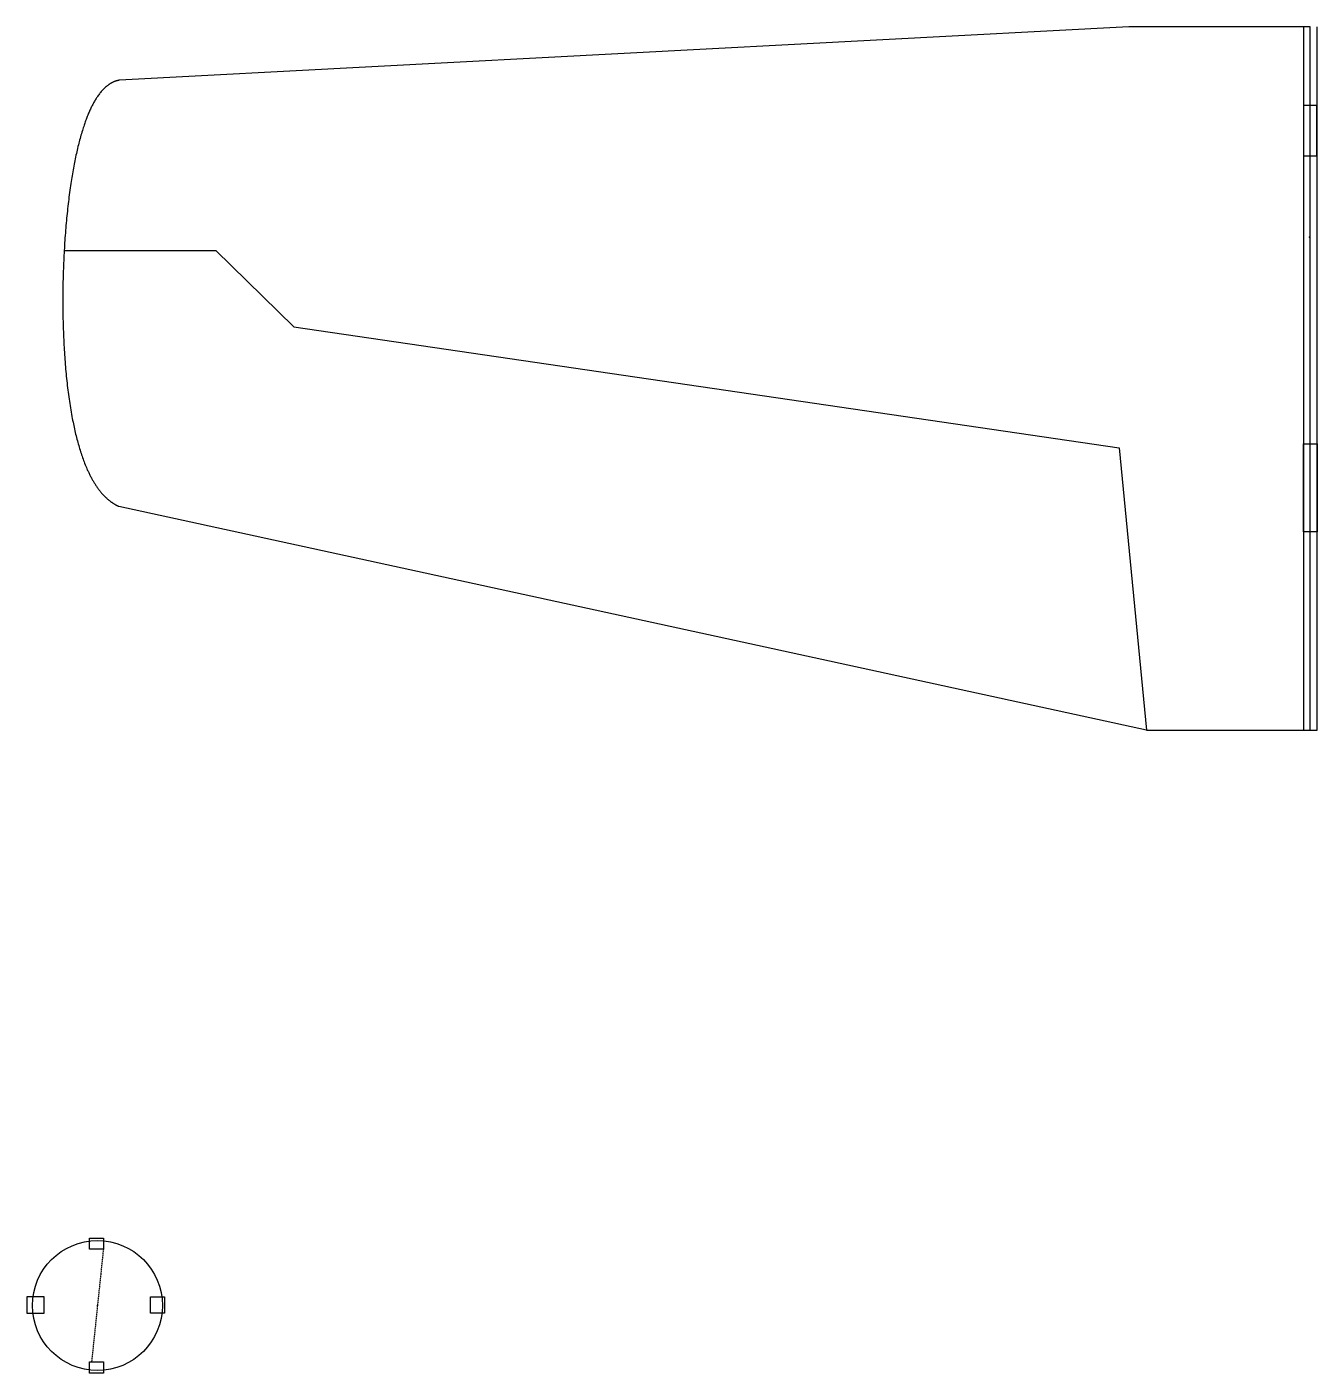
# Model space of a CAD drawing. Header units: millimetres. Extents: x -455 to 23, y -144 to 354.
import ezdxf

# ---------------------------------------------------------------- set-up
doc = ezdxf.new("R2010")
doc.units = ezdxf.units.MM
doc.linetypes.add('DASHED', pattern=[0.75, 0.5, -0.25])
doc.layers.get('0').update_dxf_attribs({"linetype": 'CONTINUOUS'})

msp = doc.modelspace()

# ---------------------------------------------------------------- linework, layer by layer
for p, q in [((-47.01, 354.27), (-420.48, 334.58)), ((20.1, 354.27), (-47.01, 354.27)), ((17.57, 354.27), (17.57, 94.07)), ((20.1, 94.07), (20.1, 354.27)), ((22.63, 94.07), (22.63, 354.29)), ((-440.95, 271.61), (-384.86, 271.61)), ((-384.86, 271.61), (-355.98, 243.29)), ((-355.98, 243.29), (-50.65, 198.57)), ((-50.65, 198.57), (-40.51, 94.08)), ((-40.51, 94.08), (-420.77, 176.88)), ((-40.51, 94.08), (17.57, 94.07)), ((17.57, 94.07), (22.63, 94.07))]:
    msp.add_line(p, q)
at = {"linetype": 'DASHED'}
msp.add_line((-426.47, -97.99), (-430.83, -139.73), dxfattribs=at)
for points in [[(17.74, 325.27), (22.46, 325.27), (22.46, 306.4), (17.74, 306.4)], [(17.57, 200.01), (22.63, 200.01), (22.63, 167.41), (17.57, 167.41)], [(-426.47, -97.99), (-431.57, -97.99), (-431.57, -93.99), (-426.47, -93.99)], [(-448.35, -115.61), (-454.74, -115.61), (-454.74, -121.72), (-448.35, -121.72)], [(-409.03, -115.66), (-403.84, -115.66), (-403.84, -121.72), (-409.03, -121.72)], [(-431.57, -139.7), (-426.47, -139.7), (-426.47, -143.85), (-431.57, -143.85)]]:
    msp.add_lwpolyline(points, close=True)
msp.add_circle((-428.65, -118.86), 24.04)
msp.add_open_spline([(-420.48, 334.58), (-422.03, 334.33), (-424.99, 333.16), (-429, 329.42), (-433.47, 320.62), (-437.65, 304.26), (-440.43, 283.91), (-441.77, 261.14), (-441.55, 237.78), (-439.62, 215.74), (-435.77, 196.91), (-430.96, 185.76), (-426.29, 180.18), (-422.69, 177.76), (-420.77, 176.88)], degree=5)
for p in [(19.85, 276.48), (-428.65, -118.86)]:
    msp.add_point(p)

doc.saveas('drawing.dxf')
